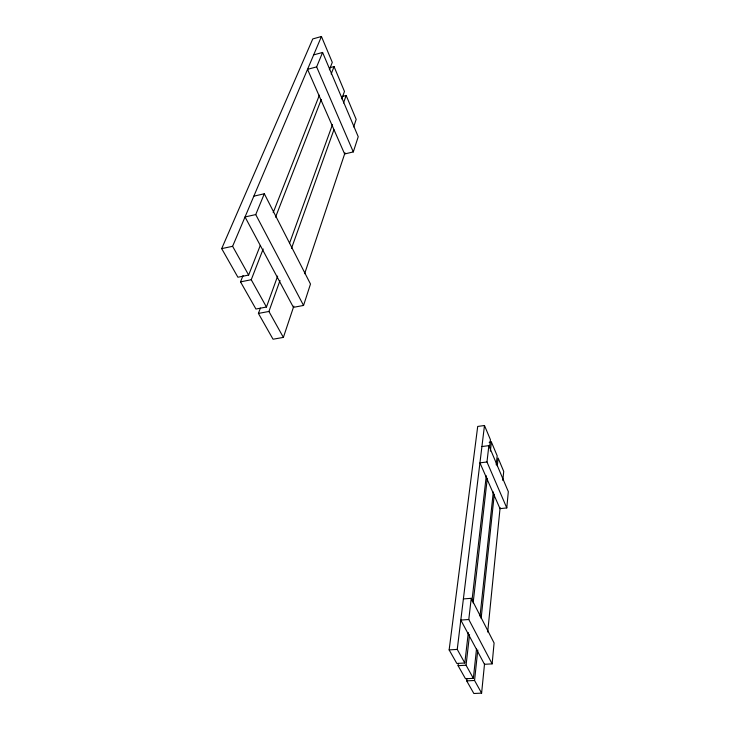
<?xml version="1.0" encoding="UTF-8"?>
<svg xmlns="http://www.w3.org/2000/svg" width="730" height="730" viewBox="0 0 730 730"><rect width="100%" height="100%" fill="white"/><g stroke="black" fill="none" stroke-linecap="round" stroke-linejoin="round"><path stroke-width="1.09" d="M492.13 663.871L468.788 619.505L460.812 620.08L484.483 664.3L492.13 663.871L494.091 642.993L471.233 598.308L463.386 598.928M506.784 507.925L486.974 461.98L479.939 462.847L500.004 508.655L506.784 507.925L508.317 491.646L488.863 445.647L481.928 446.541M466.954 678.617L466.698 680.889L473.852 693.5L481.608 693.135L484.547 663.725M487.704 632.052L500.114 507.615M502.815 480.468L503.718 471.416L498.125 458.057L497.285 465.959M481.608 693.135L474.555 680.479L477.785 650.001M481.134 618.383L494.292 494.183M458.349 663.415L458.084 665.678L465.484 678.745L473.359 678.334L476.508 648.961M480.011 616.202L493.307 491.947M496.208 464.827L497.176 455.794L491.399 442.033L489.173 442.316M489.52 447.59L490.432 439.697L484.483 425.517L477.703 426.439L449.142 649.91L456.825 663.461L464.818 663.004L468.313 632.554M471.936 600.972L486.289 475.787M473.359 678.334L466.059 665.231L469.536 634.635M473.131 602.916L487.284 478.287M490.377 451.094L491.399 442.033M468.788 619.505L471.233 598.308M486.974 461.98L488.863 445.647M464.818 663.004L457.245 649.408L484.483 425.517M264.324 193.76L255.737 214.574L245.034 216.956L293.414 307.339L303.552 305.45L310.487 284.034L264.324 193.76L253.839 196.16M322.596 52.45L316.637 66.886L307.54 69.332L344.624 153.975L353.302 151.922L358.229 136.72L322.596 52.45L313.654 54.887M260.382 308.087L258.42 313.425L273.038 339.222L283.377 337.406L293.834 306.098M304.638 273.723L345.007 152.835M353.658 126.929L356.176 119.373L346.166 95.493L341.969 96.579M283.377 337.406L268.923 311.464L280.01 280.457M291.489 248.382L333.929 129.712M343.492 102.985L346.166 95.493M243.054 275.538L240.526 281.871L255.92 309.018L266.45 307.029L277.655 276.077M289.627 242.99L332.497 124.52M341.768 98.906L344.469 91.442L334.057 66.594L329.787 67.735M266.45 307.029L251.239 279.736L263.192 248.985M275.548 217.166L321.282 99.462M331.174 74.013L334.057 66.594M329.376 69.779L332.287 62.369L321.446 36.5L312.768 38.927L221.683 248.62L237.898 277.227L248.638 275.064L260.291 245.435M273.193 212.631L319.384 95.174M248.638 275.064L232.614 246.302L321.446 36.5M221.683 248.62L232.614 246.302M240.526 281.871L251.239 279.736M258.42 313.425L268.923 311.464M449.142 649.91L457.245 649.408M458.084 665.678L466.059 665.231M466.698 680.889L474.555 680.479M255.737 214.574L303.552 305.45M316.637 66.886L353.302 151.922"/></g></svg>
